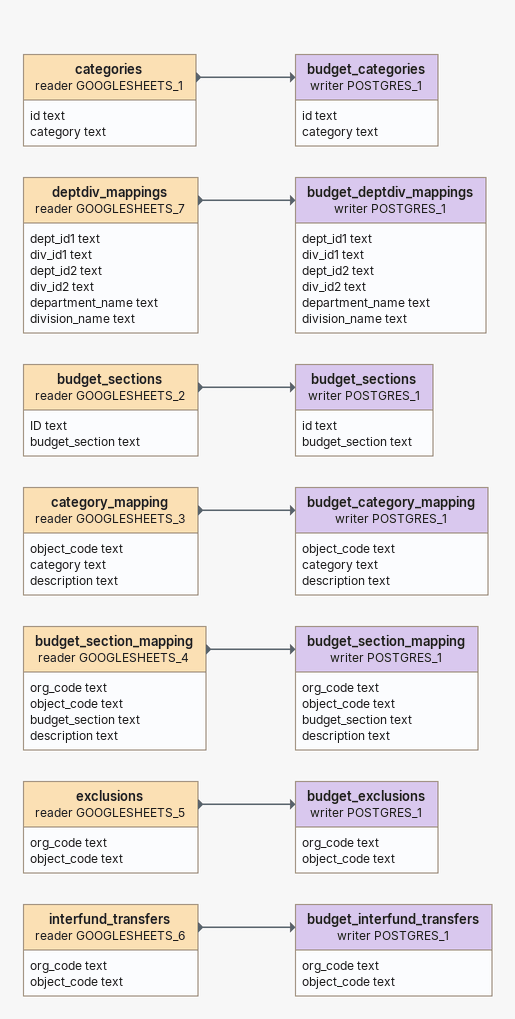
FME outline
categories (reader GOOGLESHEETS_1)
    attributes: id text, category text
    -> budget_categories (writer POSTGRES_1)
budget_categories (writer POSTGRES_1)
    attributes: id text, category text
deptdiv_mappings (reader GOOGLESHEETS_7)
    attributes: dept_id1 text, div_id1 text, dept_id2 text, div_id2 text, department_name text, division_name text
    -> budget_deptdiv_mappings (writer POSTGRES_1)
budget_deptdiv_mappings (writer POSTGRES_1)
    attributes: dept_id1 text, div_id1 text, dept_id2 text, div_id2 text, department_name text, division_name text
budget_sections (reader GOOGLESHEETS_2)
    attributes: ID text, budget_section text
    -> budget_sections (writer POSTGRES_1)
budget_sections (writer POSTGRES_1)
    attributes: id text, budget_section text
category_mapping (reader GOOGLESHEETS_3)
    attributes: object_code text, category text, description text
    -> budget_category_mapping (writer POSTGRES_1)
budget_category_mapping (writer POSTGRES_1)
    attributes: object_code text, category text, description text
budget_section_mapping (reader GOOGLESHEETS_4)
    attributes: org_code text, object_code text, budget_section text, description text
    -> budget_section_mapping (writer POSTGRES_1)
budget_section_mapping (writer POSTGRES_1)
    attributes: org_code text, object_code text, budget_section text, description text
exclusions (reader GOOGLESHEETS_5)
    attributes: org_code text, object_code text
    -> budget_exclusions (writer POSTGRES_1)
budget_exclusions (writer POSTGRES_1)
    attributes: org_code text, object_code text
interfund_transfers (reader GOOGLESHEETS_6)
    attributes: org_code text, object_code text
    -> budget_interfund_transfers (writer POSTGRES_1)
budget_interfund_transfers (writer POSTGRES_1)
    attributes: org_code text, object_code text
